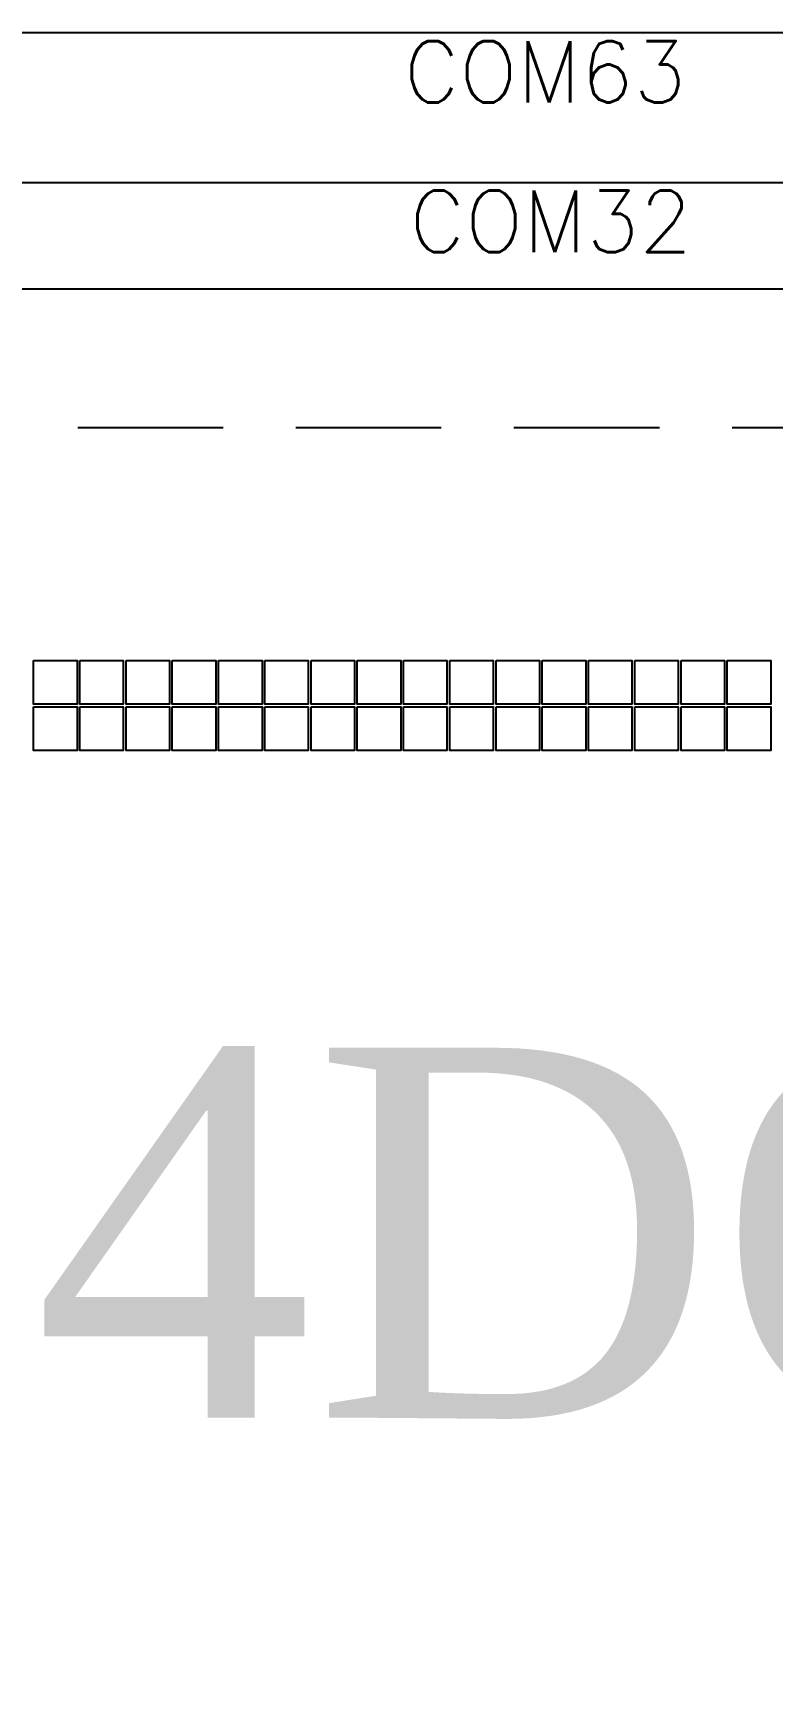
# Model space of a CAD drawing. Header units: millimetres. Extents: x 2413 to 2805, y 744 to 1021.
# Drawn here: x 2484.35 to 2492.34, y 928.58 to 946.34 of the extents above; entities that cross this region are included whole.
import ezdxf

# ---------------------------------------------------------------- set-up
doc = ezdxf.new("R2010")
doc.units = ezdxf.units.MM
doc.linetypes.add('DASHED2', pattern=[0.375, 0.25, -0.125])
for name, color, linetype in [('B', 1, 'Continuous'), ('D', 4, 'Continuous'), ('DIM', 170, 'Continuous')]:
    doc.layers.add(name, color=color, linetype=linetype)
doc.styles.add('ROMANS', font='romans.shx', dxfattribs={"width": 0.9})
doc.styles.get("Standard").update_dxf_attribs({"font": 'times.ttf'})
doc.dimstyles.new('inch', dxfattribs={"dimtxt": 2.5, "dimasz": 2.5, "dimexe": 1.25, "dimexo": 0.625, "dimtad": 0, "dimdsep": 46, "dimtxsty": 'Standard', "dimcen": 2.5, "dimadec": 0, "dimazin": 0, "dimtp": 0.2, "dimtm": 0.2, "dimtfac": 1, "dimtmove": 0, "dimatfit": 3, "dimfxl": 1, "dimarcsym": 0})

# ---------------------------------------------------------------- blocks, each defined once
blk = doc.blocks.new('*D224')
at = {"layer": 'D', "color": 0, "lineweight": -2, "ltscale": 6.286513}
for p, q in [((2527.545, 940.115), (2527.265, 940.674)), ((2525.588, 938.439), (2505.144, 928.222)), ((2466.09, 908.704), (2486.534, 918.921)), ((2463.575, 908.145), (2463.295, 908.704))]:
    blk.add_line(p, q, dxfattribs=at)
at = {"layer": 'D', "color": 0, "ltscale": 6.286513}
for points in [[(2525.402, 938.811), (2525.774, 938.066), (2527.824, 939.556)], [(2465.904, 909.076), (2466.277, 908.331), (2463.854, 907.586)]]:
    blk.add_solid(points, dxfattribs=at)
at = {"layer": 'Defpoints', "color": 0, "ltscale": 6.286513}
for p in [(2527.824, 939.556), (2527.824, 939.556), (2463.854, 907.586)]:
    blk.add_point(p, dxfattribs=at)
at = {"layer": 'D', "color": 0, "ltscale": 6.286513, "insert": (2495.839, 923.571), "char_height": 2.5, "attachment_point": 5, "rotation": 26.5543}
blk.add_mtext('71.51 [2.816]', dxfattribs=at)

msp = doc.modelspace()

# ---------------------------------------------------------------- linework, layer by layer
at = {"ltscale": 6.286513}
msp.add_line((2530.839, 943.571), (2460.839, 943.571), dxfattribs=at)
at = {"color": 6, "linetype": 'DASHED2', "ltscale": 6.286513}
msp.add_line((2528.839, 942.071), (2462.839, 942.071), dxfattribs=at)
at = {"ltscale": 6.286513}
for points in [[(2484.354, 939.556), (2484.824, 939.556), (2484.824, 939.086), (2484.354, 939.086)], [(2484.854, 939.556), (2485.324, 939.556), (2485.324, 939.086), (2484.854, 939.086)], [(2485.354, 939.556), (2485.824, 939.556), (2485.824, 939.086), (2485.354, 939.086)], [(2485.854, 939.556), (2486.324, 939.556), (2486.324, 939.086), (2485.854, 939.086)], [(2486.354, 939.556), (2486.824, 939.556), (2486.824, 939.086), (2486.354, 939.086)], [(2486.854, 939.556), (2487.324, 939.556), (2487.324, 939.086), (2486.854, 939.086)], [(2487.354, 939.556), (2487.824, 939.556), (2487.824, 939.086), (2487.354, 939.086)], [(2487.854, 939.556), (2488.324, 939.556), (2488.324, 939.086), (2487.854, 939.086)], [(2488.354, 939.556), (2488.824, 939.556), (2488.824, 939.086), (2488.354, 939.086)], [(2488.854, 939.556), (2489.324, 939.556), (2489.324, 939.086), (2488.854, 939.086)], [(2489.354, 939.556), (2489.824, 939.556), (2489.824, 939.086), (2489.354, 939.086)], [(2489.854, 939.556), (2490.324, 939.556), (2490.324, 939.086), (2489.854, 939.086)], [(2490.354, 939.556), (2490.824, 939.556), (2490.824, 939.086), (2490.354, 939.086)], [(2490.854, 939.556), (2491.324, 939.556), (2491.324, 939.086), (2490.854, 939.086)], [(2491.354, 939.556), (2491.824, 939.556), (2491.824, 939.086), (2491.354, 939.086)], [(2491.854, 939.556), (2492.324, 939.556), (2492.324, 939.086), (2491.854, 939.086)], [(2484.354, 939.056), (2484.824, 939.056), (2484.824, 938.586), (2484.354, 938.586)], [(2484.854, 939.056), (2485.324, 939.056), (2485.324, 938.586), (2484.854, 938.586)], [(2485.354, 939.056), (2485.824, 939.056), (2485.824, 938.586), (2485.354, 938.586)], [(2485.854, 939.056), (2486.324, 939.056), (2486.324, 938.586), (2485.854, 938.586)], [(2486.354, 939.056), (2486.824, 939.056), (2486.824, 938.586), (2486.354, 938.586)], [(2486.854, 939.056), (2487.324, 939.056), (2487.324, 938.586), (2486.854, 938.586)], [(2487.354, 939.056), (2487.824, 939.056), (2487.824, 938.586), (2487.354, 938.586)], [(2487.854, 939.056), (2488.324, 939.056), (2488.324, 938.586), (2487.854, 938.586)], [(2488.354, 939.056), (2488.824, 939.056), (2488.824, 938.586), (2488.354, 938.586)], [(2488.854, 939.056), (2489.324, 939.056), (2489.324, 938.586), (2488.854, 938.586)], [(2489.354, 939.056), (2489.824, 939.056), (2489.824, 938.586), (2489.354, 938.586)], [(2489.854, 939.056), (2490.324, 939.056), (2490.324, 938.586), (2489.854, 938.586)], [(2490.354, 939.056), (2490.824, 939.056), (2490.824, 938.586), (2490.354, 938.586)], [(2490.854, 939.056), (2491.324, 939.056), (2491.324, 938.586), (2490.854, 938.586)], [(2491.354, 939.056), (2491.824, 939.056), (2491.824, 938.586), (2491.354, 938.586)], [(2491.854, 939.056), (2492.324, 939.056), (2492.324, 938.586), (2491.854, 938.586)]]:
    msp.add_lwpolyline(points, close=True, dxfattribs=at)
at = {"layer": 'B', "color": 6}
for p, q in [((2493.285, 946.342), (2465.535, 946.342)), ((2466.485, 944.725), (2494.449, 944.725))]:
    msp.add_line(p, q, dxfattribs=at)

# ---------------------------------------------------------------- texts
at = {"layer": 'B', "color": 6, "style": 'ROMANS'}
for s, p in [('COM63', (2488.359, 945.588)), ('COM32', (2488.421, 943.972))]:
    msp.add_text(s, height=0.6653, dxfattribs=at).set_placement(p)
at = {"layer": 'DIM', "insert": (2467.907, 935.371), "char_height": 4, "width": 39.36973, "attachment_point": 1}
msp.add_mtext('128X64DOTS', dxfattribs=at)

# ---------------------------------------------------------------- dimensions: what is measured, and where the dimension line sits
at = {"layer": 'D', "ltscale": 6.286513}
dim = msp.add_aligned_dim(p1=(2463.854, 907.586), p2=(2527.824, 939.556), distance=0, dimstyle='inch', dxfattribs=at)
dim.commit()
dim.dimension.update_dxf_attribs({"geometry": '*D224', "text_midpoint": (2495.839, 923.571)})

doc.saveas('drawing.dxf')
